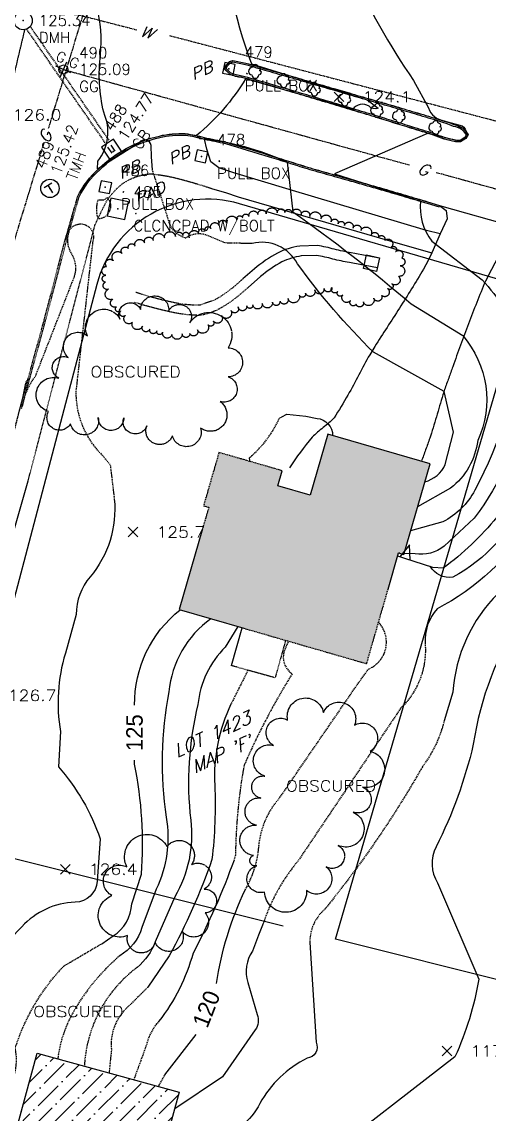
# Model space of a CAD drawing. Header units: feet. Extents: x 1023941 to 1026768, y 90264 to 94497.
# Drawn here: x 1024560.6 to 1024662.8, y 93161.3 to 93400.3 of the extents above; entities that cross this region are included whole.
import ezdxf
from ezdxf.enums import TextEntityAlignment as Align

# ---------------------------------------------------------------- set-up
doc = ezdxf.new("R2010")
doc.units = ezdxf.units.FT
doc.header["$MEASUREMENT"] = 0
for name, pattern in [('GAS', [1.44, 0.9, -0.06, 0.15, -0.06, 0, -0.06, 0.15, -0.06]), ('HIDDEN', [0.375, 0.25, -0.125]), ('HIDDEN2', [0.1875, 0.125, -0.0625]), ('LTP322', [40, 40, 0]), ('LTP600', [40, 40, 0]), ('LTP610', [40, 40, 0]), ('WATER2', [0.56, 0.4, -0.04, 0, -0.04, 0, -0.04, 0, -0.04])]:
    doc.linetypes.add(name, pattern=pattern)
for name, color, linetype in [('ANNOTATE', 10, 'Continuous'), ('BLDG_OBS', 11, 'HIDDEN'), ('BUILDING', 11, 'Continuous'), ('CF-INDEX', 11, 'Continuous'), ('CF-INTERMED', 9, 'Continuous'), ('CF-OB_INTER', 9, 'HIDDEN'), ('CF-OBS_INDX', 11, 'HIDDEN'), ('CURB_BACK', 9, 'Continuous'), ('CURB_BOTTOM', 10, 'Continuous'), ('CURB_OBSCURED', 10, 'HIDDEN2'), ('CURB_TOP', 10, 'Continuous'), ('DECK', 10, 'Continuous'), ('DECK-OBS', 10, 'HIDDEN2'), ('DESC', 2, 'Continuous'), ('DRIVE', 10, 'Continuous'), ('E1ABL', 4, 'Continuous'), ('E2BDL', 5, 'Continuous'), ('E3BDL', 6, 'Continuous'), ('E6ABT-L', 4, 'Continuous'), ('E6BUH', 9, 'Continuous'), ('E6DRL', 9, 'HIDDEN'), ('E6GAL', 9, 'GAS'), ('E6TOS', 9, 'Continuous'), ('E6WTL-APRX', 9, 'WATER2'), ('E7DRS', 10, 'Continuous'), ('E7GAS', 10, 'Continuous'), ('E7UTS', 10, 'Continuous'), ('E7UTT', 10, 'Continuous'), ('ELEV', 9, 'Continuous'), ('PAVED_RD', 10, 'Continuous'), ('PNTS', 2, 'Continuous'), ('RETWALL', 9, 'LTP322'), ('SHRUB', 9, 'Continuous'), ('SHRUBS', 9, 'LTP610'), ('SIDEWALK-OBS', 9, 'HIDDEN2'), ('SOLIDWALL', 9, 'Continuous'), ('SPOTELEV', 9, 'Continuous'), ('TEXT-OBS', 2, 'Continuous'), ('TREELINE', 9, 'LTP600'), ('WALK', 10, 'Continuous'), ('WALL_SOLID_OBS', 10, 'HIDDEN2')]:
    doc.layers.add(name, color=color, linetype=linetype)
doc.styles.add('60', font='simplex.shx', dxfattribs={"width": 1.15, "height": 2.4})
doc.styles.add('60S', font='simplex.shx', dxfattribs={"width": 1.15, "oblique": 22, "height": 2.4})
doc.styles.add('80SL', font='simplex.shx', dxfattribs={"oblique": 22, "height": 2.8})
doc.styles.add('S4', font='simplex', dxfattribs={"height": 0.0556})
doc.styles.add('S6', font='SIMPLEX', dxfattribs={"height": 0.083333})

# ---------------------------------------------------------------- blocks, each defined once
blk = doc.blocks.new('CB')
for p, q in [((-0.01, -0.0204), (-0.01, 0.0205)), ((0.01, -0.0204), (0.01, 0.0205))]:
    blk.add_line(p, q)
at = {"flags": 128}
blk.add_lwpolyline([(0.0398, 0.0398), (-0.0398, 0.0398), (-0.0398, -0.0398), (0.0398, -0.0398)], close=True, dxfattribs=at)
blk = doc.blocks.new('TMH')
for p, q in [((-0.0252, 0.0206), (0.0252, 0.0206)), ((0, -0.0292), (0, 0.0206))]:
    blk.add_line(p, q)
blk.add_circle((0, 0), 0.05)
blk = doc.blocks.new('GG')
for p, q in [((0.0447, 0), (-0.0447, 0)), ((0, -0.0447), (0, 0.0447))]:
    blk.add_line(p, q)
blk.add_circle((0, 0), 0.0247)
at = {"style": 'S4'}
for p in [(-0.039, 0.029), (0.0386, 0.029)]:
    blk.add_text('G', height=0.0556, dxfattribs=at).set_placement(p, align=Align.CENTER)
blk = doc.blocks.new('DMH')
blk.add_circle((0, 0), 0.05)
blk = doc.blocks.new('SHRUB')
for p, q in [((0.25, 0.3125), (0.1875, 0.3125)), ((0.375, 0.125), (0.375, 0.1875))]:
    blk.add_line(p, q)
for centre, radius, start, end in [((-0.1875, 0), 0.3125, 90, 180), ((-0.25, 0), 0.25, 180, 270), ((0, 0.3125), 0.1875, 0, 180), ((0.25, 0.1875), 0.125, 0, 90), ((0.3125, 0.125), 0.0625, 270, 0), ((0.3125, -0.0625), 0.125, 0, 90), ((0, -0.25), 0.25, 180, 0), ((0.25, -0.0625), 0.1875, 270, 0)]:
    blk.add_arc(centre, radius, start, end)
blk = doc.blocks.new('RETWALL')
for p, q in [((-0.367188, 0), (0.001953, -0.986328)), ((0.001953, -0.986328), (0.373047, 0))]:
    blk.add_line(p, q)
blk = doc.blocks.new('POINT')
blk.add_point((0, 0))
at = {"layer": 'DESC', "style": 'S6'}
blk.add_attdef('DESC', (0.1191, -0.1698), '', height=0.0833, dxfattribs=at)
at = {"layer": 'ELEV', "style": 'S6'}
blk.add_attdef('ELEV', (0.1191, -0.0403), '', height=0.0833, dxfattribs=at)
at = {"layer": 'PNTS', "style": 'S6'}
blk.add_attdef('POINT', (0.1191, 0.0855), '', height=0.0833, dxfattribs=at)
blk = doc.blocks.new('SPOT')
for p, q in [((-0.5, -0.5), (0.5, 0.5)), ((-0.5, 0.5), (0.5, -0.5))]:
    blk.add_line(p, q)

msp = doc.modelspace()

# ---------------------------------------------------------------- hatches: boundary and pattern name
at = {"layer": 'E6BUH'}
h = msp.add_hatch(dxfattribs=at)
h.set_pattern_fill('ANSI36', color=256, scale=20, angle=350, style=0)
h.paths.add_polyline_path([(1024623.68, 93296.72), (1024616.62, 93298.76), (1024617.56987, 93302.04954), (1024603.71, 93306.05), (1024600.35, 93294.41), (1024601.49, 93294.08), (1024600.12, 93289.32), (1024595.03, 93271.68), (1024609.18, 93267.59), (1024636.01, 93259.85), (1024640.71, 93276.16), (1024643, 93284.08), (1024644.14, 93283.76), (1024649.87, 93303.6), (1024627.53, 93310.04)])
h.paths.add_polyline_path([(1024716.73, 93466.54), (1024680.42, 93477.41), (1024673.59, 93454.61), (1024683.04, 93451.78), (1024677.38, 93432.88), (1024702.24, 93425.44), (1024707.97, 93444.58), (1024709.98, 93443.98)])
h.paths.add_polyline_path([(1024677.67, 93526.17), (1024708.85, 93515.18), (1024720.83, 93549.16), (1024689.65, 93560.15)])
h.paths.add_polyline_path([(1024724.08, 93644.24), (1024717.56, 93629.22), (1024719.03, 93628.58), (1024716.51, 93622.76), (1024714.57, 93623.6), (1024705.19, 93602.01), (1024730.32, 93591.1), (1024748.75, 93633.53)])
h = msp.add_hatch(dxfattribs=at)
h.set_pattern_fill('ANSI36', color=256, scale=20, style=0)
h.paths.add_polyline_path([(1024595.02, 93166.06), (1024563.99, 93174.6), (1024554.18, 93138.91), (1024579.94, 93131.83), (1024585.21, 93130.38), (1024586.69, 93135.76)])

# ---------------------------------------------------------------- linework, layer by layer
at = {"layer": 'BLDG_OBS', "flags": 128}
for points in [[(1024616.91, 93302.24), (1024603.71, 93306.05), (1024600.35, 93294.41), (1024601.49, 93294.08), (1024600.12, 93289.32)], [(1024609.18, 93267.59), (1024636.01, 93259.85), (1024640.71, 93276.16)]]:
    msp.add_lwpolyline(points, dxfattribs=at)
at = {"layer": 'BUILDING', "flags": 128}
for points in [[(1024640.71, 93276.16), (1024643, 93284.08), (1024644.14, 93283.76), (1024649.87, 93303.6), (1024627.53, 93310.04), (1024623.68, 93296.72), (1024616.62, 93298.76), (1024617.57, 93302.05), (1024616.91, 93302.24)], [(1024600.12, 93289.32), (1024595.03, 93271.68), (1024609.18, 93267.59)], [(1024579.94, 93131.83), (1024554.18, 93138.91), (1024563.99, 93174.6), (1024595.02, 93166.06), (1024586.69, 93135.76)]]:
    msp.add_lwpolyline(points, dxfattribs=at)
at = {"layer": 'CF-INDEX', "flags": 128}
for points, elevation in [([(1024589.16, 93367.87), (1024588.97, 93370.77), (1024588.91, 93373.25, 0.646179764), (1024586.26407, 93373.84295), (1024577.16, 93368.02), (1024577.24963, 93369.79275, 0.272540665), (1024578.5177, 93380.48855, -0.086804138), (1024577.79, 93393.08, 0.095585062), (1024576.94, 93403.71)], 125), ([(1024648.73, 93299.65, 0.233884369), (1024653.20856, 93303.43968), (1024655, 93310.47), (1024652.95, 93319.41), (1024637.48, 93327.99, -0.040117544), (1024620.89, 93347.35, 0.342660385), (1024610.95498, 93351.78136), (1024608.77, 93351.81)], 125), ([(1024681.49, 93317.4), (1024671.09, 93296.51, -0.167946956), (1024654.85, 93278.75, -0.304867039), (1024649.91, 93281.16)], 120), ([(1024585.25, 93250.75, -0.23027618), (1024595.2, 93271.63)], 125), ([(1024578.08, 93198.58), (1024580.58222, 93200.26705, 0.24007513), (1024584.64591, 93207.3235), (1024586.76716, 93213.77547, 0.068733848), (1024585.25, 93237.87), (1024585.22, 93238.75)], 125), ([(1024603.16, 93189.87, -0.074276167), (1024609.47, 93210.37)], 120)]:
    msp.add_lwpolyline(points, format="xyb", dxfattribs=dict(at, elevation=elevation))
at = {"layer": 'CF-INDEX', "elevation": 120, "flags": 128}
msp.add_lwpolyline([(1024591.86, 93169.87), (1024598.76, 93178.7)], dxfattribs=at)
at = {"layer": 'CF-INTERMED', "flags": 128}
for points, elevation in [([(1024604.09, 93423.27, 0.074840152), (1024610.81, 93391.12), (1024636.15, 93383.25), (1024638.53, 93381.36, -0.314604813), (1024636.54, 93381.84, 0.406969047), (1024632.97, 93381.11), (1024609.53, 93387.8, -0.084666711), (1024598.82, 93375.43), (1024599.49204, 93374.79104, -0.084437325), (1024618.63, 93369.56), (1024619.84, 93358.74, -0.023614092), (1024645.76, 93338.55), (1024657.05, 93331.62, -0.293651166), (1024660.31, 93308.67, -0.195567618), (1024654.38, 93298.23), (1024647.14, 93294.14)], 124), ([(1024632.38, 93411.87, 0.041306182), (1024646.27658, 93387.44864), (1024649.52643, 93381.43304, 0.266083083), (1024652.92, 93378.6), (1024656.88, 93377.55, -0.619421725), (1024656.56, 93374.1), (1024649.31, 93375.84), (1024628.96, 93367.05), (1024647.8, 93361.02, 0.199701051), (1024650.28, 93352.32), (1024661.27, 93343.85, -0.044995668), (1024670.58, 93331.16, -0.085837521), (1024659.66, 93297.79, -0.153138603), (1024652.69054, 93290.8806), (1024645.63, 93288.91)], 123), ([(1024683.19273, 93412.53025), (1024674.14, 93399.63), (1024685.87, 93373.34), (1024670.02, 93355.15), (1024691.1, 93349.15, -0.313589865), (1024692.25, 93346.23, -0.204982212), (1024692.53015, 93342.39179, 0.187178998), (1024687.16, 93336.28, -0.226891361), (1024684.19302, 93333.22988), (1024677.95, 93330.77, 0.127875743), (1024671.47, 93317.56, -0.104219965), (1024659.5645, 93291.67557), (1024652.94736, 93285.53316, -0.206005123), (1024646.61, 93283.89), (1024644.21, 93283.97)], 122), ([(1024730.25, 93411.66, -0.094373743), (1024729.57924, 93390.80956, -0.197290777), (1024726.8898, 93387.27938), (1024722.88, 93384.17, -0.069575045), (1024711.30362, 93388.28769), (1024709.62, 93388.47, 0.069017801), (1024714.13, 93372.9, -0.35472435), (1024710.73206, 93358.5232), (1024703.67, 93350.73), (1024700.573, 93347.99543, 0.512841164), (1024702.29, 93346.17), (1024718.69, 93341.7, -0.21497753), (1024719.11999, 93334.3647, -0.140838628), (1024709.87, 93329.83, -0.106439026), (1024695.35, 93328.99), (1024683.69, 93329.24, 0.06425716), (1024672.12253, 93307.10117), (1024664.48, 93291.92, -0.063582412), (1024652.74, 93280.73), (1024650.48, 93280.91)], 121), ([(1024617.48, 93313.86), (1024618.56, 93314.46), (1024622.74, 93314), (1024625.1806, 93313.52324, -0.384035804), (1024628.58, 93309.74)], 126), ([(1024681.97, 93311.05), (1024672.47, 93290.92, -0.122867165), (1024651.43, 93271.81, 0.199421932), (1024648.79, 93264.28)], 119), ([(1024682.44, 93304.12), (1024675.67174, 93287.60437, -0.101023798), (1024670.65, 93281.1), (1024664.75, 93275.2, 0.182497662), (1024654.87628, 93253.6052), (1024652.97, 93247.37)], 118), ([(1024580.83, 93295.87, -0.20188122), (1024575.53, 93278.83, 0.17375481), (1024572.46, 93270.61), (1024570.12, 93262.12, 0.11639661), (1024569.04842, 93244.97601), (1024568.59, 93237.31, -0.098340952), (1024577.72, 93221.5), (1024577.05, 93212.27, -0.401085029), (1024572.25, 93207.68, 0.197726782), (1024560.61, 93202.3), (1024552.49, 93194.04, -0.325393065), (1024536.98, 93192.23, -0.312523163), (1024535.4629, 93197.89761), (1024535.1, 93199.56), (1024527.65, 93192.42, -0.024600581), (1024536.41, 93226.67), (1024543.49, 93252.99)], 126), ([(1024684.73, 93295.03, 0.146234512), (1024679.95068, 93286.43973, -0.12771901), (1024670.14, 93270.53, 0.106916463), (1024659.34208, 93242.23748, -0.059279276), (1024651.21506, 93219.78222, 0.267901364), (1024651.54, 93211.86), (1024660.52, 93190.82, -0.065964863), (1024655.32, 93173.84), (1024625.81, 93150.93, 0.300057767), (1024624.95, 93144.5, 0.101463456), (1024633.04, 93133.92), (1024641.85, 93131.42)], 117), ([(1024601.97, 93269.68, 0.219138777), (1024592.78643, 93253.6814, 0.086390192), (1024592.16323, 93226.25543, -0.155776614), (1024589.98931, 93210.49262), (1024586.86, 93202.12, -0.192401138), (1024582.02, 93195.94)], 124), ([(1024607.87, 93267.97), (1024605.07447, 93263.48656, 0.170538495), (1024599.09254, 93250.93066, 0.088331565), (1024597.54, 93225.59, -0.164103475), (1024594.04, 93208.85), (1024589.77767, 93198.9541, -0.127519186), (1024585.83, 93193.38)], 123), ([(1024606.34, 93251, 0.126032618), (1024602.79, 93233.24, -0.039082282), (1024602.19005, 93216.98435, -0.040117052), (1024592.85, 93195.94), (1024588.17, 93189.06)], 122), ([(1024607.01, 93216.88, -0.035434502), (1024598.05, 93196.53, -0.099125601), (1024590.58, 93181.59)], 121), ([(1024613.4, 93202.96), (1024612.39303, 93200.44077), (1024611.03, 93196.96, 0.219466151), (1024609.99777, 93190.06902), (1024612.08, 93183.05, -0.243859703), (1024611.66273, 93179.70507), (1024604.52, 93169.48), (1024594.03, 93162.45)], 119), ([(1024623.6, 93198.87), (1024624.98, 93177, -0.513365855), (1024622.98, 93173.55, 0.150215905), (1024612.67, 93163.6, -0.192193323), (1024603.13195, 93155.47777, 0.114085482), (1024598.31, 93151.27)], 118)]:
    msp.add_lwpolyline(points, format="xyb", dxfattribs=dict(at, elevation=elevation))
at = {"layer": 'CF-INTERMED', "elevation": 122, "flags": 128}
msp.add_lwpolyline([(1024643.27, 93284.01), (1024642.98, 93284.01)], dxfattribs=at)
at = {"layer": 'CF-OB_INTER', "elevation": 126, "flags": 128}
msp.add_lwpolyline([(1024578.68, 93361.36), (1024579.25, 93361.88, -0.641873468), (1024577.32, 93357.15, -0.162970105), (1024577.31, 93361.3), (1024578.68, 93361.36)], format="xyb", close=True, dxfattribs=at)
at = {"layer": 'CF-OB_INTER', "flags": 128}
for points, elevation in [([(1024558.17, 93307.87), (1024560.7, 93317.49), (1024561.56587, 93321.55014), (1024562.1, 93322.23), (1024560.67553, 93316.08761, -0.118650159), (1024563.60011, 93322.77299), (1024572.13, 93344.6, 0.208241009), (1024571.66, 93349.26, -0.256095656), (1024571.12, 93354.82, -0.872631742), (1024576.12441, 93352.35642), (1024572.43, 93319.45, 0.209815822), (1024578.36, 93305.29), (1024579.93, 93303.38), (1024580.83, 93295.87)], 126), ([(1024610.5, 93304.09), (1024610.4, 93304.92, 0.112660545), (1024616.93, 93313.56), (1024617.48, 93313.86)], 126), ([(1024618.82, 93264.63), (1024618.18332, 93263.10756, 0.36815406), (1024619.73, 93257.63, 0.036585627), (1024609.20708, 93237.59401, 0.041623356), (1024607.33, 93218.07), (1024607.01, 93216.88)], 121), ([(1024648.79, 93264.28, -0.22730213), (1024643.5, 93250.15), (1024620.98, 93216.64, 0.097564801), (1024613.4, 93202.96)], 119), ([(1024652.97, 93247.37, -0.102595138), (1024648.24, 93237.34, -0.041920736), (1024626.77501, 93206.02706, 0.220661512), (1024623.6, 93198.87)], 118), ([(1024582.02, 93195.94, 0.088633046), (1024571.62732, 93183.2176, 0.094518882), (1024568.46, 93173.37)], 124), ([(1024585.83, 93193.38, 0.224363701), (1024574.29, 93171.77)], 123), ([(1024588.17, 93189.06), (1024584.09, 93185.02, 0.249428759), (1024580.2, 93175.36), (1024579.68, 93170.3)], 122), ([(1024590.58, 93181.59, 0.128332885), (1024587.82, 93176.32), (1024585.08, 93168.81)], 121)]:
    msp.add_lwpolyline(points, format="xyb", dxfattribs=dict(at, elevation=elevation))
at = {"layer": 'CF-OB_INTER', "elevation": 126, "flags": 128}
msp.add_lwpolyline([(1024570.68, 93354.55), (1024570.08, 93352.43), (1024570.68, 93354.55)], close=True, dxfattribs=at)
at = {"layer": 'CF-OB_INTER', "elevation": 122, "flags": 128}
msp.add_lwpolyline([(1024610.06, 93258.41), (1024606.34, 93251)], dxfattribs=at)
at = {"layer": 'CF-OBS_INDX', "flags": 128}
for points, elevation in [([(1024608.77, 93351.81), (1024605.02, 93351.9), (1024601.64802, 93353.32426, 0.281582562), (1024596.41, 93352.96, -0.280280384), (1024592.54, 93357.4), (1024589.16, 93367.87)], 125), ([(1024609.47, 93210.37, 0.112314095), (1024612.45, 93220.01, -0.155943226), (1024616.98, 93230.49), (1024634.46282, 93255.98158), (1024636.39, 93258.64, 0.522556489), (1024638.62, 93268.9)], 120), ([(1024551.88, 93161.19), (1024554.59, 93163.4, 0.29121862), (1024559.16, 93175.71, -0.116125577), (1024569.85, 93193.74), (1024576.63139, 93197.73738), (1024578.08, 93198.58)], 125)]:
    msp.add_lwpolyline(points, format="xyb", dxfattribs=dict(at, elevation=elevation))
at = {"layer": 'CF-OBS_INDX', "elevation": 120, "flags": 128}
msp.add_lwpolyline([(1024590.49, 93167.31), (1024591.86, 93169.87)], dxfattribs=at)
at = {"layer": 'CURB_BACK', "flags": 128}
msp.add_lwpolyline([(1024609.52, 93390.94, -0.000207), (1024614.33, 93389.56, -0.000207), (1024619.13, 93388.17, -0.000207), (1024623.93, 93386.77, -0.000204), (1024628.73, 93385.38), (1024632.07, 93384.4, 0.000329), (1024636.87, 93383.01, -0.000786), (1024641.67, 93381.62, -0.000786), (1024646.46, 93380.2, -0.002202), (1024651.26, 93378.77), (1024652.84, 93378.29, -0.01308), (1024654.92, 93377.48, -0.111482), (1024657, 93376.67), (1024657.8, 93375.58), (1024657.48, 93374.99), (1024656.47, 93374.34), (1024655.48, 93374.38, -0.058194), (1024650.7, 93375.84, -0.000434), (1024645.93, 93377.31, -0.000365), (1024641.92, 93378.55, 0.000906), (1024637.91, 93379.79, 0.00108), (1024633.12, 93381.23, 0.000297), (1024628.33, 93382.67, 0.000297), (1024623.54, 93384.1, 0.000283), (1024618.75, 93385.53, 0.00022), (1024615.02, 93386.63, 0.002651), (1024611.29, 93387.74, 0.001777), (1024608.78, 93388.43, -0.100852), (1024606.27, 93389.13), (1024605.29, 93390.08), (1024605.6, 93390.64), (1024606.24, 93391.3), (1024606.78, 93391.5), (1024609.52, 93390.94)], format="xyb", close=True, dxfattribs=at)
for points in [[(1024572.97, 93361.42), (1024573.1, 93361.84, -0.104015), (1024577.65, 93367.9, -0.06937), (1024583.58, 93372.26, -0.073687), (1024590.77, 93374.97, -0.067676), (1024596.34, 93375.5, -0.032606), (1024600.57, 93374.61)], [(1024600.57, 93374.61, -0.00696), (1024605.12, 93373.66, -0.004304), (1024614.69, 93370.77, -0.001006), (1024618.83, 93369.48, 0.002784), (1024622.97, 93368.18, 0.003208), (1024627.78, 93366.81, 0.000236), (1024632.59, 93365.44, 0.000173), (1024636.12, 93364.43, -0.001146), (1024639.65, 93363.43, -0.001561), (1024644.44, 93362.01, -0.001276), (1024649.24, 93360.59), (1024651.88, 93359.79)]]:
    msp.add_lwpolyline(points, format="xyb", dxfattribs=at)
at = {"layer": 'CURB_BOTTOM', "flags": 128}
msp.add_lwpolyline([(1024609.6, 93391.27, -0.000208), (1024614.41, 93389.88, -0.000208), (1024619.21, 93388.49, -0.000208), (1024624.01, 93387.1, -0.000208), (1024628.81, 93385.7), (1024632.16, 93384.72, 0.000343), (1024636.96, 93383.33, -0.000798), (1024641.77, 93381.94, -0.000798), (1024646.56, 93380.52, -0.002234), (1024651.35, 93379.09), (1024652.95, 93378.6, -0.046838), (1024657.21, 93376.95), (1024658.19, 93375.61), (1024657.73, 93374.76), (1024656.57, 93374), (1024655.43, 93374.05, -0.057329), (1024650.65, 93375.51, -0.000549), (1024645.87, 93376.97, -0.000463), (1024641.84, 93378.22, 0.00096), (1024637.81, 93379.47, 0.001138), (1024633.03, 93380.91, 0.000297), (1024628.24, 93382.35, 0.000297), (1024623.45, 93383.78, 0.000287), (1024618.65, 93385.21, 0.000223), (1024614.93, 93386.31, 0.002631), (1024611.2, 93387.42, 0.001793), (1024608.65, 93388.12, -0.096202), (1024606.1, 93388.83), (1024604.87, 93390.02), (1024605.33, 93390.84), (1024606.05, 93391.59), (1024606.75, 93391.85), (1024609.6, 93391.27)], format="xyb", close=True, dxfattribs=at)
for points in [[(1024572.54, 93361.11), (1024572.79, 93361.99, -0.10228), (1024577.42, 93368.14, -0.069362), (1024583.41, 93372.55, -0.073592), (1024590.69, 93375.3, -0.068258), (1024596.36, 93375.83, -0.031884), (1024600.49, 93374.97)], [(1024600.49, 93374.97, -0.007121), (1024605.2, 93373.98, -0.004326), (1024614.77, 93371.09, -0.001014), (1024618.92, 93369.8, 0.002789), (1024623.07, 93368.5, 0.00321), (1024627.87, 93367.13, 0.000236), (1024632.68, 93365.76, 0.000173), (1024636.21, 93364.75, -0.001146), (1024639.74, 93363.75, -0.001561), (1024644.54, 93362.33, -0.001279), (1024649.33, 93360.91), (1024651.98, 93360.11)]]:
    msp.add_lwpolyline(points, format="xyb", dxfattribs=at)
at = {"layer": 'CURB_OBSCURED', "flags": 128}
for points in [[(1024558.17, 93307.87, 0.000401), (1024558.77, 93310.18, 0.000401), (1024559.37, 93312.49), (1024560.22, 93315.77, -0.003026), (1024562.77, 93325.08, 0.001246), (1024565.31, 93334.39, 0.001233), (1024567.74, 93343.63, -0.003987), (1024570.17, 93352.87), (1024572.54, 93361.11)], [(1024560.54, 93315.68, 0.001246), (1024565.63, 93334.3, 0.001233), (1024570.49, 93352.78)]]:
    msp.add_lwpolyline(points, format="xyb", dxfattribs=at)
for points in [[(1024570.19, 93352.86), (1024572.57, 93361.13)], [(1024570.49, 93352.78), (1024572.97, 93361.42)]]:
    msp.add_lwpolyline(points, dxfattribs=at)
at = {"layer": 'CURB_TOP', "flags": 128}
msp.add_lwpolyline([(1024609.6, 93391.25, -0.000206), (1024614.4, 93389.86, -0.000206), (1024619.21, 93388.47, -0.000206), (1024624.01, 93387.08, -0.000211), (1024628.81, 93385.68), (1024632.15, 93384.7, 0.000345), (1024636.96, 93383.31, -0.000798), (1024641.76, 93381.92, -0.000798), (1024646.55, 93380.5, -0.00224), (1024651.35, 93379.08), (1024652.94, 93378.58, -0.046819), (1024657.2, 93376.93), (1024658.17, 93375.61), (1024657.71, 93374.77), (1024656.56, 93374.02), (1024655.43, 93374.07, -0.057386), (1024650.65, 93375.53, -0.000541), (1024645.87, 93376.99, -0.000457), (1024641.85, 93378.24, 0.000956), (1024637.82, 93379.49, 0.001135), (1024633.03, 93380.93, 0.000296), (1024628.24, 93382.37, 0.000296), (1024623.45, 93383.8, 0.000289), (1024618.66, 93385.23, 0.000225), (1024614.93, 93386.33, 0.002627), (1024611.21, 93387.44, 0.001788), (1024608.66, 93388.14, -0.096459), (1024606.11, 93388.85), (1024604.9, 93390.02), (1024605.34, 93390.83), (1024606.07, 93391.57), (1024606.75, 93391.83), (1024609.6, 93391.25)], format="xyb", close=True, dxfattribs=at)
for points in [[(1024572.57, 93361.13), (1024572.81, 93361.98, -0.10238), (1024577.43, 93368.12, -0.069361), (1024583.42, 93372.54, -0.073597), (1024590.7, 93375.28, -0.068223), (1024596.36, 93375.81, -0.03193), (1024600.5, 93374.95)], [(1024600.5, 93374.95, -0.007112), (1024605.2, 93373.96, -0.004326), (1024614.76, 93371.07, -0.001014), (1024618.91, 93369.78, 0.002789), (1024623.06, 93368.48, 0.00321), (1024627.87, 93367.11, 0.000236), (1024632.67, 93365.74, 0.000173), (1024636.21, 93364.73, -0.001146), (1024639.74, 93363.73, -0.001561), (1024644.53, 93362.31, -0.001281), (1024649.33, 93360.89), (1024651.97, 93360.09)]]:
    msp.add_lwpolyline(points, format="xyb", dxfattribs=at)
at = {"layer": 'DECK', "flags": 128}
msp.add_lwpolyline([(1024606.48, 93259.41), (1024606.44, 93259.42), (1024608.76, 93267.72)], dxfattribs=at)
at = {"layer": 'DECK-OBS', "flags": 128}
msp.add_lwpolyline([(1024618.29, 93264.96), (1024615.99, 93256.75), (1024606.48, 93259.41)], dxfattribs=at)
at = {"layer": 'DRIVE', "flags": 128}
for points in [[(1024651.98, 93360.11), (1024653.43, 93359.01), (1024653.59, 93357.15), (1024652.11, 93353.88), (1024650.25, 93349.76), (1024649.47, 93348.04), (1024648.44, 93346.15, -0.007764), (1024643.19, 93337.64, -0.00238), (1024640.49, 93333.43, 0.00475), (1024637.78, 93329.22), (1024636.69, 93327.44, 0.010809), (1024634.3, 93323.03, -0.007763), (1024631.91, 93318.62, -0.016034), (1024628.89, 93313.63, -0.039398), (1024626.5, 93311.51, 0.022778), (1024624.1, 93309.4, 0.029664), (1024619.16, 93302.71)], [(1024668.53, 93355.42), (1024666.01, 93353.3), (1024665.97, 93351.09), (1024665.59, 93350.37), (1024663.34, 93346.1), (1024661.98, 93343.51, 0.010192), (1024658.3, 93334.21, 0.002903), (1024656.57, 93329.52, 0.001757), (1024654.84, 93324.83, 0.000928), (1024653.96, 93322.34, 0.004239), (1024653.07, 93319.85, 0.008022), (1024651.62, 93315.06, -0.003573), (1024650.18, 93310.27), (1024649.83, 93309.19, -0.00822), (1024648.91, 93306.66, -0.00822), (1024647.99, 93304.14)]]:
    msp.add_lwpolyline(points, format="xyb", dxfattribs=at)
at = {"layer": 'E1ABL'}
msp.add_line((1024617.78267, 93202.42093), (1024556.10076, 93217.87481), dxfattribs=at)
at = {"layer": 'E2BDL'}
for p, q in [((1024629.22172, 93199.55498), (1024670.80535, 93342.22045)), ((1024716.59131, 93177.66527), (1024629.22172, 93199.55498))]:
    msp.add_line(p, q, dxfattribs=at)
at = {"layer": 'E3BDL'}
for p, q in [((1024670.80535, 93342.22045), (1024608.17341, 93360.47619)), ((1024577.0017, 93342.84087), (1024514.6127, 93105.90512))]:
    msp.add_line(p, q, dxfattribs=at)
msp.add_arc((1024601.17762, 93336.47496), 25, 73.749839, 165.2479597, dxfattribs=at)
at = {"layer": 'E6DRL'}
for p, q in [((1024579.6679, 93374.38629), (1024562.52472, 93399.18854)), ((1024561.22572, 93398.65741), (1024548.17697, 93343.84249)), ((1024578.84528, 93373.8177), (1024561.7021, 93398.61995))]:
    msp.add_line(p, q, dxfattribs=at)
at = {"layer": 'E6GAL'}
for p, q in [((1024576.8626, 93411.39106), (1024566.3755, 93376.91076)), ((1024565.40463, 93373.71867), (1024548.92877, 93319.54812))]:
    msp.add_line(p, q, dxfattribs=at)
at = {"layer": 'E6GAL', "flags": 128}
for points in [[(1024569.70989, 93389.85197), (1024645.37169, 93368.96466)], [(1024651.2509, 93367.34163), (1024840.59459, 93315.07111)]]:
    msp.add_lwpolyline(points, dxfattribs=at)
at = {"layer": 'E6WTL-APRX', "flags": 128}
for points in [[(1024534.6029, 93408.09936), (1024565.79825, 93403.68041), (1024585.72175, 93398.53801)], [(1024592.93006, 93397.2785), (1024762.92844, 93352.79968)]]:
    msp.add_lwpolyline(points, dxfattribs=at)
at = {"layer": 'E7UTS', "flags": 128}
for points in [[(1024606.81888, 93388.60665), (1024607.29314, 93390.92528), (1024604.97451, 93391.39953), (1024604.50025, 93389.0809)], [(1024600.78974, 93369.44779), (1024601.264, 93371.76642), (1024598.94537, 93372.24068), (1024598.47111, 93369.92205)], [(1024579.78184, 93362.71395), (1024580.2561, 93365.03258), (1024577.93747, 93365.50684), (1024577.46321, 93363.18821)], [(1024583.1484, 93357.01019), (1024583.94883, 93360.92349), (1024580.03553, 93361.72392), (1024579.2351, 93357.81062)]]:
    msp.add_lwpolyline(points, close=True, dxfattribs=at)
at = {"layer": 'PAVED_RD', "flags": 128}
msp.add_lwpolyline([(1024651.98, 93360.11), (1024668.53, 93355.42)], dxfattribs=at)
at = {"layer": 'RETWALL', "flags": 128}
for points in [[(1024644.39, 93282.87), (1024642.8, 93283.39)], [(1024650.48, 93280.91), (1024644.39, 93282.87)]]:
    msp.add_lwpolyline(points, dxfattribs=at)
at = {"layer": 'SHRUBS', "flags": 128}
msp.add_lwpolyline([(1024597.28, 93353.03, -1), (1024599.33, 93353.95, -1), (1024600.7, 93354.57, -1), (1024601.94, 93355.04, -1), (1024603.73, 93355.73, -1), (1024605.4, 93356.26, -1), (1024607.63, 93356.96, -1), (1024608.91, 93357.37, -1), (1024610.29, 93357.68, -1), (1024612.24, 93358.12, -1), (1024614.07, 93358.27, -1), (1024616.48, 93358.46, -1), (1024618.14, 93358.6, -1), (1024619.63, 93358.4, -1), (1024621.7, 93358.14, -1), (1024623.57, 93357.72, -1), (1024626.01, 93357.17, -1), (1024628.25, 93356.54, -1), (1024629.78, 93356.11, -1), (1024631.14, 93355.72, -1), (1024633.06, 93355.16, -1), (1024634.79, 93354.65, -1), (1024637.02, 93353.7, -1), (1024638.55, 93353.05, -1), (1024639.96, 93352.45, -1), (1024641.41, 93350.96, -1), (1024642.34, 93350, -1), (1024643.68, 93348.63, -1), (1024643.38, 93346.91, -1), (1024642.97, 93344.61, -1), (1024641.55, 93342.97, -1), (1024640.63, 93341.9, -1), (1024639.32, 93340.39, -1), (1024637.58, 93339.79, -1), (1024635.3, 93339.01, -1), (1024633.72, 93338.46, -1), (1024632.49, 93339.32, -1), (1024630.79, 93340.52, -1), (1024629.7, 93341.29, -1), (1024628.42, 93342.19, -1), (1024626.69, 93341.93, -1), (1024624.68, 93341.64, -1), (1024622.63, 93340.95, -1), (1024621.29, 93340.49, -1), (1024618.82, 93339.72, -1), (1024617.07, 93339.17, -1), (1024615.42, 93338.95, -1), (1024613.19, 93338.65, -1), (1024611.13, 93338.35, -1), (1024609.81, 93338.16, -1), (1024607.91, 93337.89, -1), (1024606.35, 93337.09, -1), (1024604.27, 93336.04, -1), (1024602.49, 93334.8, -1), (1024601.32, 93334, -1), (1024599, 93332.88, -1), (1024597.34, 93332.08, -1), (1024595.68, 93332, -1), (1024593.43, 93331.88, -1), (1024591.4, 93332.35, -1), (1024590.11, 93332.66, -1), (1024588.58, 93333.01, -1), (1024586.96, 93333.67, -1), (1024584.79, 93334.54, -1), (1024583.23, 93336.04, -1), (1024582.2, 93337.02, -1), (1024581.26, 93337.91, -1), (1024580.52, 93339.59, -1), (1024579.55, 93341.8, -1), (1024578.88, 93343.33, -1), (1024578.99, 93344.82, -1), (1024579.14, 93346.75, -1), (1024580.61, 93347.98, -1), (1024582.54, 93349.57, -1), (1024583.89, 93350.69, -1), (1024585.38, 93351.21, -1), (1024587.42, 93351.94, -1), (1024589.37, 93352.41, -1), (1024591.79, 93353.01, -1), (1024594.19, 93353.31, -1), (1024595.85, 93353.52, -1), (1024597.12, 93353.68, -1), (1024597.12, 93353.68)], format="xyb", dxfattribs=at)
at = {"layer": 'SIDEWALK-OBS', "flags": 128}
msp.add_lwpolyline([(1024562.28, 93301.01), (1024576.64, 93355.91, -0.008061), (1024579.15, 93361.08, -0.082274), (1024582.56, 93364.82, -0.130939), (1024588.62, 93367.03, -0.047524), (1024595.59, 93365.78, -0.014176), (1024602.31, 93363.76)], format="xyb", dxfattribs=at)
at = {"layer": 'SOLIDWALL', "flags": 128}
for points in [[(1024638.78, 93348.58, -0.003395), (1024632.65, 93349.71, -0.004131), (1024628.94, 93350.51, 0.038417), (1024625.23, 93351.31), (1024621.38, 93351.23, 0.074644), (1024616.5, 93349.7, 0.049414), (1024611.5, 93346.25), (1024608.94, 93344.02)], [(1024638.39, 93346.46, -0.003459), (1024635.31, 93347.02, -0.003459), (1024632.23, 93347.59, -0.004067), (1024628.62, 93348.36, 0.040049), (1024625.02, 93349.14), (1024621.73, 93349.07, 0.073715), (1024617.46, 93347.74, 0.048042), (1024612.83, 93344.53), (1024610.11, 93342.17)]]:
    msp.add_lwpolyline(points, format="xyb", dxfattribs=at)
msp.add_lwpolyline([(1024635.34, 93346.31), (1024636.01, 93349.31), (1024638.83, 93348.68), (1024638.16, 93345.68), (1024635.34, 93346.31)], close=True, dxfattribs=at)
at = {"layer": 'TREELINE', "flags": 128}
for points in [[(1024566.44, 93315, -1), (1024568.73, 93322.32, -1), (1024570.75, 93326.84, -1), (1024574.99, 93331.55, -1), (1024582.07, 93335.26, -1), (1024586.57, 93337.36, -1), (1024592.74, 93337.11, -1), (1024597.36, 93334.44, -1), (1024605.71, 93328.94, -1), (1024605.74, 93322.61, -1), (1024603.98, 93317.22, -1), (1024599.71, 93311.38, -1), (1024593.52, 93309.69, -1), (1024587.94, 93311.9, -1), (1024582.9, 93313.64, -1), (1024577.32, 93313.69, -1), (1024571.25, 93312.34, -1), (1024566.44, 93315, -1), (1024566.44, 93315)], [(1024611.29, 93217.88, -1), (1024611.96, 93224.51, -1), (1024612.86, 93230.44, -1), (1024613.78, 93235.23, -1), (1024615.67, 93241.97, -1), (1024618.74, 93247.51, -1), (1024626.57, 93249.16, -1), (1024633.35, 93246.38, -1), (1024636.77, 93240.66, -1), (1024635.13, 93232.82, -1), (1024633.1, 93227.36, -1), (1024629.8, 93220.07, -1), (1024627.19, 93215.38, -1), (1024622.89, 93210.21, -1), (1024613.7, 93209.88, -1), (1024611.97, 93215.63, -1), (1024611.29, 93217.88)], [(1024580.32, 93209.13, -1), (1024583.59, 93215.37, -1), (1024592.32, 93219.81, -1), (1024597.7, 93215.86, -1), (1024600.46, 93210.54, -1), (1024600.73, 93205.31, -1), (1024595.71, 93201.23, -1), (1024589.75, 93198.94, -1), (1024583.74, 93200.34, -1), (1024580.32, 93209.13, -1), (1024580.32, 93209.13)]]:
    msp.add_lwpolyline(points, format="xyb", close=True, dxfattribs=at)
at = {"layer": 'WALK', "flags": 128}
for points in [[(1024652.11, 93353.88), (1024649.12, 93354.66), (1024619.09, 93363.59), (1024606.97, 93367.26), (1024603.66, 93368.34), (1024601.91, 93369.65), (1024601.03, 93372.41), (1024600.57, 93374.61), (1024600.57, 93374.61)], [(1024602.31, 93363.76), (1024605.17, 93362.91), (1024607.89, 93361.96), (1024643.31, 93351.7), (1024650.25, 93349.76)], [(1024518.14, 93137.65), (1024522.54, 93153.85), (1024529.87, 93180.06), (1024537.58, 93208.92), (1024546.12, 93243.08), (1024556.72, 93281.49), (1024561.97, 93299.83), (1024562.28, 93301.01)]]:
    msp.add_lwpolyline(points, dxfattribs=at)
at = {"layer": 'WALL_SOLID_OBS', "flags": 128}
for points in [[(1024608.94, 93344.02), (1024607.67, 93342.92, -0.049716), (1024602.93, 93339.5), (1024599.5, 93338.26, -0.050667), (1024594.04, 93338.8, -0.024963), (1024585.55, 93341.07)], [(1024610.11, 93342.17), (1024609.01, 93341.22, -0.050446), (1024603.95, 93337.56, -0.071405), (1024599.78, 93336.06, -0.052706), (1024593.65, 93336.67, -0.024041), (1024584.99, 93338.98)]]:
    msp.add_lwpolyline(points, format="xyb", dxfattribs=at)

# ---------------------------------------------------------------- block references
at = {"layer": 'E6TOS', "xscale": 28.80000000004657, "yscale": 28.80000000000291, "zscale": 28.79999999999999}
for p, values in [((1024560.88723, 93400.54566), {'ELEV': '125.34', 'POINT': '492', 'DESC': 'DMH'}), ((1024569.70989, 93389.85197), {'ELEV': '125.09', 'POINT': '490', 'DESC': 'GG'}), ((1024605.89669, 93390.00309), {'ELEV': '.', 'POINT': '479', 'DESC': 'PULL BOX'}), ((1024599.86756, 93370.84424), {'ELEV': '.', 'POINT': '478', 'DESC': 'PULL BOX'}), ((1024578.85965, 93364.1104), {'ELEV': '.', 'POINT': '486', 'DESC': 'PULL BOX'}), ((1024581.59197, 93359.36705), {'ELEV': '.', 'POINT': '485', 'DESC': 'CLCNCPAD W/BOLT'})]:
    msp.add_blockref('POINT', p, dxfattribs=at).add_auto_attribs(values)
at = {"layer": 'E6TOS', "yscale": 28.80000000000291, "zscale": 28.79999999999999}
for p, xscale, rotation, values in [((1024580.57678, 93371.88927), 28.80000000000172, 56.78226876335037, {'ELEV': '124.77', 'POINT': '488', 'DESC': 'CB'}), ((1024566.74893, 93363.83984), 28.80000000000301, 69.53046711236502, {'ELEV': '125.42', 'POINT': '489', 'DESC': 'TMH'})]:
    msp.add_blockref('POINT', p, dxfattribs=dict(at, xscale=xscale, rotation=rotation)).add_auto_attribs(values)
at = {"layer": 'E7DRS', "xscale": 40, "yscale": 40, "zscale": 40}
msp.add_blockref('DMH', (1024560.88723, 93400.54566), dxfattribs=at)
at = {"layer": 'E7DRS', "xscale": 39.99999999995875, "yscale": 40, "zscale": 40, "rotation": 33.28428503837644}
msp.add_blockref('CB', (1024580.22293, 93372.42294), dxfattribs=at)
at = {"layer": 'E7GAS', "xscale": 40.00000000004392, "yscale": 40, "zscale": 40, "rotation": 336.7078507989905}
msp.add_blockref('GG', (1024569.70989, 93389.85197), dxfattribs=at)
at = {"layer": 'E7UTS', "xscale": 39.99999999999856, "yscale": 40, "zscale": 40, "rotation": 30.89383920503856}
msp.add_blockref('TMH', (1024566.74893, 93363.83984), dxfattribs=at)
at = {"layer": 'RETWALL', "xscale": 3.200000000019211, "yscale": 3.19999999999709, "zscale": 3.2, "rotation": 162.1287870000188}
msp.add_blockref('RETWALL', (1024644.39, 93282.87), dxfattribs=at)
at = {"layer": 'SHRUB', "xscale": 3, "yscale": 3, "zscale": 3}
for p in [(1024611.67, 93389.43), (1024617.89, 93387.44), (1024624.61, 93385.56), (1024631.23, 93383.43), (1024638.35, 93380.88), (1024643.14, 93379.65), (1024651.08, 93377.14)]:
    msp.add_blockref('SHRUB', p, dxfattribs=at)
at = {"layer": 'SPOTELEV', "xscale": 2.099999999976717, "yscale": 2.100000000005821, "zscale": 2.1}
for p in [(1024629.99, 93383.87), (1024584.91, 93288.63), (1024570.1, 93214.84), (1024653.57, 93175.11)]:
    msp.add_blockref('SPOT', p, dxfattribs=at)

# ---------------------------------------------------------------- texts
at = {"layer": 'ANNOTATE'}
for s, rotation, p in [('125', 89.856142, (1024585.23, 93244.75)), ('120', 68.484612, (1024600.96, 93184.29))]:
    msp.add_text(s, height=3.6, rotation=rotation, dxfattribs=at).set_placement(p, align=Align.MIDDLE_CENTER)
at = {"layer": 'E6ABT-L', "style": '80SL', "oblique": 22}
for s, p in [('LOT 1423', (1024602.69198, 93243.07927)), ("MAP 'F'", (1024604.72055, 93238.72899))]:
    msp.add_text(s, height=2.8, rotation=25, dxfattribs=at).set_placement(p, align=Align.CENTER)
at = {"layer": 'E6GAL', "style": '60S', "oblique": 22, "width": 1.15}
for rotation, p in [(73.1631801, (1024565.75402, 93375.00883)), (344.5751485, (1024648.34014, 93368.00199))]:
    msp.add_text('G', height=2.4, rotation=rotation, dxfattribs=at).set_placement(p, align=Align.MIDDLE)
at = {"layer": 'E6WTL-APRX', "style": '60S', "oblique": 22, "width": 1.15}
msp.add_text('W', height=2.4, rotation=345.5274102, dxfattribs=at).set_placement((1024587.86543, 93397.98471), align=Align.MIDDLE)
at = {"layer": 'E7UTT', "style": '60S', "oblique": 22, "width": 1.15}
for s, p in [('PB', (1024598.06057, 93387.45038)), ('PB', (1024593.10302, 93368.93287)), ('PB', (1024582.22593, 93365.77766)), ('PAD', (1024585.73256, 93360.13208))]:
    msp.add_text(s, height=2.4, rotation=25, dxfattribs=at).set_placement(p)
at = {"layer": 'SPOTELEV', "style": '60', "width": 1.15}
for s, p in [('124.1', (1024640.45, 93383.87)), ('126.0', (1024563.92, 93379.93)), ('125.7', (1024595.37, 93288.63)), ('126.7', (1024562.86, 93252.89)), ('126.4', (1024580.56, 93214.84)), ('117.1', (1024664.03, 93175.11))]:
    msp.add_text(s, height=2.4, dxfattribs=at).set_placement(p, align=Align.MIDDLE_CENTER)
at = {"layer": 'TEXT-OBS', "style": '60', "width": 1.15}
for p in [(1024585.49, 93323.71), (1024628.22, 93233.1), (1024572.97, 93183.74)]:
    msp.add_text('OBSCURED', height=2.4, dxfattribs=at).set_placement(p, align=Align.MIDDLE_CENTER)

doc.saveas('drawing.dxf')
